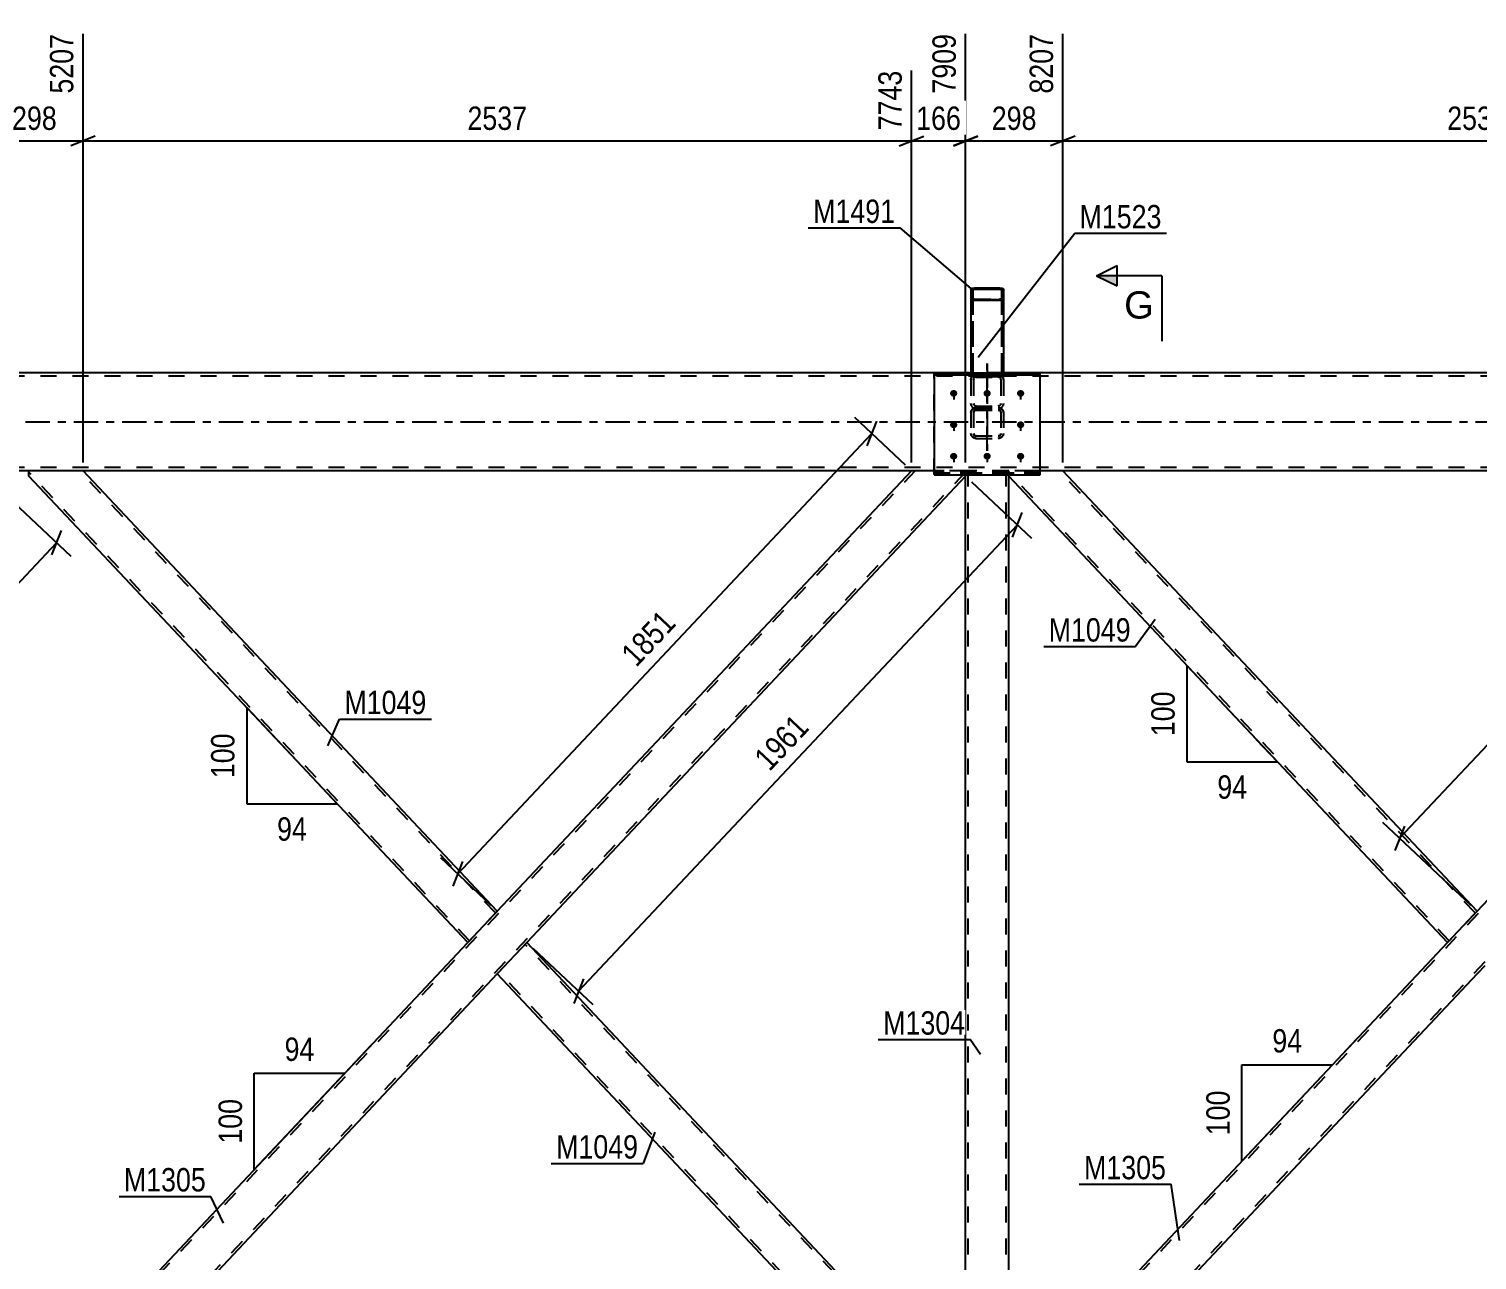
# Model space of a CAD drawing. Header units: millimetres. Extents: x -185 to 1004, y -593 to 248.
# Drawn here: x 183.5 to 360.9, y -102.7 to 48.1 of the extents above; entities that cross this region are included whole.
import ezdxf

# ---------------------------------------------------------------- set-up
doc = ezdxf.new("R2010")
doc.units = ezdxf.units.MM
doc.linetypes.add('DXK_LINE_DOT2', pattern=[3.9198, 1.9599, -1.9599])
doc.linetypes.add('DXK_LINE_DOT3', pattern=[5.9187, 2.979, -0.9799, 0.9799, -0.9799])
doc.styles.add('Arial', font='ARIAL.TTF', dxfattribs={"height": 0.2})
doc.styles.add('Arial Narrow', font='ARIALN.TTF', dxfattribs={"height": 0.2})

# ---------------------------------------------------------------- blocks, each defined once
blk = doc.blocks.new('Part-761544866-1613 - 1400')
at = {"color": 7, "linetype": 'DXK_LINE_DOT3'}
blk.add_line((300.9, -3.58), (300.9, 7.12), dxfattribs=at)
at = {"color": 7, "linetype": 'DXK_LINE_DOT2'}
for p, q in [((298.95, 5.41), (298.9, 5.14)), ((299.54, 5.83), (299.3, 5.77)), ((299.42, 5.46), (299.54, 5.49)), ((299.54, 5.83), (302.26, 5.83)), ((299.54, 5.49), (302.26, 5.49)), ((302.51, 5.77), (302.26, 5.83)), ((302.26, 5.49), (302.38, 5.46)), ((302.9, 5.14), (302.85, 5.41)), ((298.9, 5.14), (298.9, -1.44)), ((299.22, 5.14), (299.25, 5.27)), ((299.22, 5.14), (299.22, -1.44)), ((302.56, 5.27), (302.58, 5.14)), ((302.58, 5.14), (302.58, -1.44)), ((302.9, 5.14), (302.9, -1.44)), ((298.9, 2.25), (298.95, 1.99)), ((299.25, 2.12), (299.22, 2.25)), ((299.54, 1.91), (299.42, 1.94)), ((299.54, 1.91), (302.26, 1.91)), ((302.38, 1.94), (302.26, 1.91)), ((302.58, 2.25), (302.56, 2.12)), ((302.85, 1.99), (302.9, 2.25)), ((298.9, 1.12), (298.95, 1.35)), ((298.95, 1.35), (299.09, 1.55)), ((299.09, 1.55), (299.3, 1.68)), ((299.25, 1.23), (299.22, 1.12)), ((299.31, 1.33), (299.25, 1.23)), ((299.3, 1.68), (299.54, 1.72)), ((299.3, 1.62), (299.54, 1.57)), ((299.42, 1.4), (299.31, 1.33)), ((299.54, 1.42), (299.42, 1.4)), ((299.54, 1.72), (302.26, 1.72)), ((299.54, 1.57), (302.26, 1.57)), ((299.54, 1.42), (302.26, 1.42)), ((302.26, 1.72), (302.51, 1.68)), ((302.26, 1.57), (302.51, 1.62)), ((302.38, 1.4), (302.26, 1.42)), ((302.49, 1.33), (302.38, 1.4)), ((302.56, 1.23), (302.49, 1.33)), ((302.51, 1.68), (302.71, 1.55)), ((302.58, 1.12), (302.56, 1.23)), ((302.71, 1.55), (302.85, 1.35)), ((302.85, 1.35), (302.9, 1.12)), ((298.95, -1.67), (298.9, -1.44)), ((299.09, -1.86), (298.95, -1.67)), ((299.22, -1.44), (299.25, -1.55)), ((299.25, -1.55), (299.31, -1.65)), ((299.31, -1.65), (299.42, -1.71)), ((299.42, -1.71), (299.54, -1.74)), ((299.54, -1.74), (302.26, -1.74)), ((302.26, -1.74), (302.38, -1.71)), ((302.38, -1.71), (302.49, -1.65)), ((302.49, -1.65), (302.56, -1.55)), ((302.56, -1.55), (302.58, -1.44)), ((302.85, -1.67), (302.71, -1.86)), ((302.9, -1.44), (302.85, -1.67)), ((299.3, -1.99), (299.09, -1.86)), ((299.54, -2.04), (299.3, -1.99)), ((299.54, -2.04), (302.26, -2.04)), ((302.51, -1.99), (302.26, -2.04)), ((302.71, -1.86), (302.51, -1.99))]:
    blk.add_line(p, q, dxfattribs=at)
for centre, radius, start, end in [((299.57, 5.17), 0.662, 114.32, 159.2417), ((299.56, 5.16), 0.331, 114.32, 159.2417), ((302.25, 5.16), 0.331, 20.7583, 65.68), ((302.23, 5.17), 0.662, 20.7583, 65.68), ((299.57, 2.22), 0.662, 200.7583, 245.68), ((299.56, 2.24), 0.331, 200.7583, 245.68), ((302.25, 2.24), 0.331, 294.32, 339.2417), ((302.23, 2.22), 0.662, 294.32, 339.2417)]:
    blk.add_arc(centre, radius, start, end, dxfattribs=at)
blk = doc.blocks.new('Part-761544866-1405 - 1400')
at = {"color": 2, "linetype": 'Continuous'}
for p, q in [((298.94, 16.23), (298.9, 16.16)), ((298.9, 16.16), (298.9, 5.95)), ((299.04, 16.28), (298.94, 16.23)), ((299.2, 16.32), (299.04, 16.28)), ((299.14, 16.16), (299.16, 16.19)), ((299.14, 16.16), (299.14, 15.05)), ((299.16, 16.19), (299.21, 16.22)), ((299.38, 16.33), (299.2, 16.32)), ((299.21, 16.22), (299.29, 16.24)), ((299.29, 16.24), (299.38, 16.25)), ((299.38, 16.33), (302.42, 16.33)), ((299.38, 16.25), (302.42, 16.25)), ((302.6, 16.32), (302.42, 16.33)), ((302.42, 16.25), (302.51, 16.24)), ((302.51, 16.24), (302.59, 16.22)), ((302.59, 16.22), (302.64, 16.19)), ((302.76, 16.28), (302.6, 16.32)), ((302.64, 16.19), (302.66, 16.16)), ((302.66, 16.16), (302.66, 15.05)), ((302.86, 16.23), (302.76, 16.28)), ((302.9, 16.16), (302.86, 16.23)), ((302.9, 16.16), (302.9, 5.95)), ((298.9, 15.05), (298.94, 14.99)), ((298.94, 14.99), (299.04, 14.93)), ((299.04, 14.93), (299.2, 14.89)), ((299.16, 15.02), (299.14, 15.05)), ((299.21, 14.99), (299.16, 15.02)), ((299.2, 14.89), (299.38, 14.88)), ((299.29, 14.97), (299.21, 14.99)), ((299.38, 14.97), (299.29, 14.97)), ((299.38, 14.97), (302.42, 14.97)), ((299.38, 14.88), (302.42, 14.88)), ((302.51, 14.97), (302.42, 14.97)), ((302.42, 14.88), (302.6, 14.89)), ((302.59, 14.99), (302.51, 14.97)), ((302.64, 15.02), (302.59, 14.99)), ((302.6, 14.89), (302.76, 14.93)), ((302.66, 15.05), (302.64, 15.02)), ((302.76, 14.93), (302.86, 14.99)), ((302.86, 14.99), (302.9, 15.05))]:
    blk.add_line(p, q, dxfattribs=at)
at = {"color": 7, "linetype": 'DXK_LINE_DOT2'}
for p, q in [((299.14, 15.05), (299.14, 5.69)), ((302.66, 15.05), (302.66, 5.69)), ((302.9, 6), (298.9, 6)), ((298.9, 5.95), (298.9, 5.69)), ((298.9, 5.83), (299.14, 5.83)), ((298.94, 5.62), (298.9, 5.69)), ((299.04, 5.56), (298.94, 5.62)), ((299.2, 5.53), (299.04, 5.56)), ((299.14, 5.69), (299.16, 5.65)), ((299.16, 5.65), (299.21, 5.63)), ((299.38, 5.51), (299.2, 5.53)), ((299.21, 5.63), (299.29, 5.61)), ((299.29, 5.61), (299.38, 5.6)), ((299.38, 5.6), (302.42, 5.6)), ((299.38, 5.51), (302.42, 5.51)), ((302.42, 5.6), (302.51, 5.61)), ((302.6, 5.53), (302.42, 5.51)), ((302.51, 5.61), (302.59, 5.63)), ((302.59, 5.63), (302.64, 5.65)), ((302.76, 5.56), (302.6, 5.53)), ((302.64, 5.65), (302.66, 5.69)), ((302.66, 5.83), (302.9, 5.83)), ((302.86, 5.62), (302.76, 5.56)), ((302.9, 5.69), (302.86, 5.62)), ((302.9, 5.95), (302.9, 5.69))]:
    blk.add_line(p, q, dxfattribs=at)
blk = doc.blocks.new('Part-761544866-1406 - 1400')
at = {"color": 2, "linetype": 'Continuous'}
for p, q in [((298.9, 16.22), (298.94, 16.29)), ((298.9, 16.22), (298.9, 6)), ((298.94, 16.29), (299.04, 16.35)), ((299.04, 16.35), (299.2, 16.38)), ((299.2, 16.38), (299.38, 16.4)), ((299.38, 16.4), (302.42, 16.4)), ((302.42, 16.4), (302.6, 16.38)), ((302.6, 16.38), (302.76, 16.35)), ((302.76, 16.35), (302.86, 16.29)), ((302.86, 16.29), (302.9, 16.22)), ((302.9, 16.22), (302.9, 16.16))]:
    blk.add_line(p, q, dxfattribs=at)
at = {"color": 7, "linetype": 'DXK_LINE_DOT2'}
for p, q in [((299.16, 16.26), (299.14, 16.22)), ((299.14, 16.22), (299.14, 5.68)), ((299.21, 16.28), (299.16, 16.26)), ((299.29, 16.3), (299.21, 16.28)), ((299.38, 16.31), (299.29, 16.3)), ((299.38, 16.31), (302.42, 16.31)), ((302.51, 16.3), (302.42, 16.31)), ((302.59, 16.28), (302.51, 16.3)), ((302.64, 16.26), (302.59, 16.28)), ((302.66, 16.22), (302.64, 16.26)), ((302.66, 16.22), (302.66, 5.68)), ((302.9, 16.16), (302.9, 5.68)), ((298.94, 15.05), (298.9, 15.12)), ((299.04, 14.99), (298.94, 15.05)), ((299.2, 14.95), (299.04, 14.99)), ((299.14, 15.12), (299.16, 15.08)), ((299.16, 15.08), (299.21, 15.05)), ((299.38, 14.94), (299.2, 14.95)), ((299.21, 15.05), (299.29, 15.04)), ((299.29, 15.04), (299.38, 15.03)), ((299.38, 15.03), (302.42, 15.03)), ((299.38, 14.94), (302.42, 14.94)), ((302.42, 15.03), (302.51, 15.04)), ((302.6, 14.95), (302.42, 14.94)), ((302.51, 15.04), (302.59, 15.05)), ((302.59, 15.05), (302.64, 15.08)), ((302.76, 14.99), (302.6, 14.95)), ((302.64, 15.08), (302.66, 15.12)), ((302.86, 15.05), (302.76, 14.99)), ((302.9, 15.12), (302.86, 15.05)), ((302.9, 6), (298.9, 6)), ((298.9, 6), (298.9, 5.68)), ((298.9, 5.83), (299.14, 5.83)), ((298.9, 5.68), (298.94, 5.61)), ((298.94, 5.61), (299.04, 5.56)), ((299.04, 5.56), (299.2, 5.52)), ((299.16, 5.65), (299.14, 5.68)), ((299.21, 5.62), (299.16, 5.65)), ((299.2, 5.52), (299.38, 5.51)), ((299.29, 5.6), (299.21, 5.62)), ((299.38, 5.59), (299.29, 5.6)), ((302.42, 5.59), (299.38, 5.59)), ((302.42, 5.51), (299.38, 5.51)), ((302.51, 5.6), (302.42, 5.59)), ((302.42, 5.51), (302.6, 5.52)), ((302.59, 5.62), (302.51, 5.6)), ((302.64, 5.65), (302.59, 5.62)), ((302.6, 5.52), (302.76, 5.56)), ((302.66, 5.68), (302.64, 5.65)), ((302.66, 5.83), (302.9, 5.83)), ((302.76, 5.56), (302.86, 5.61)), ((302.86, 5.61), (302.9, 5.68))]:
    blk.add_line(p, q, dxfattribs=at)
blk = doc.blocks.new('Part-761544866-1649 - 1400')
at = {"color": 2, "linetype": 'Continuous'}
for p, q in [((183.54, -6.66), (183.54, -6)), ((237.28, -63.8), (183.54, -6.66)), ((240.9, -59.95), (190.17, -6)), ((240.9, -59.95), (240.46, -60.41)), ((240.46, -60.41), (237.28, -63.8))]:
    blk.add_line(p, q, dxfattribs=at)
at = {"color": 7, "linetype": 'DXK_LINE_DOT2'}
for p, q in [((190.17, -6), (183.54, -6)), ((237.5, -63.57), (183.54, -6.19)), ((240.68, -60.18), (189.73, -6)), ((240.87, -59.98), (240.46, -60.41)), ((237.5, -63.57), (237.51, -63.55))]:
    blk.add_line(p, q, dxfattribs=at)
blk = doc.blocks.new('Part-761544866-1521 - 1400')
at = {"color": 7, "linetype": 'DXK_LINE_DOT2'}
for p, q in [((294.4, -6.48), (294.4, 5.95)), ((294.4, 5.95), (307.4, 5.95)), ((294.4, 5.73), (307.4, 5.73)), ((307.4, -6.48), (307.4, 5.95)), ((307.4, -6.27), (294.4, -6.27)), ((307.4, -6.48), (294.4, -6.48))]:
    blk.add_line(p, q, dxfattribs=at)
blk = doc.blocks.new('Part-761544866-1524 - 1400')
at = {"color": 2, "linetype": 'Continuous'}
for p, q in [((307.4, 5.95), (294.4, 5.95)), ((294.4, 5.95), (294.4, -6.49)), ((294.4, 5.73), (307.4, 5.73)), ((307.4, -6.49), (307.4, 5.95)), ((294.4, -6.49), (307.4, -6.49))]:
    blk.add_line(p, q, dxfattribs=at)
at = {"color": 7, "linetype": 'DXK_LINE_DOT2'}
blk.add_line((294.4, -6.27), (307.4, -6.27), dxfattribs=at)
blk = doc.blocks.new('Part-761544866-1664 - 1400')
at = {"color": 7, "linetype": 'DXK_LINE_DOT2'}
for p, q in [((292.07, -6), (183.54, -121.41)), ((298.26, -6.19), (189.73, -121.6)), ((298.26, -6), (291.64, -6)), ((298.26, -6.49), (298.26, -6)), ((240.9, -59.95), (237.28, -63.8)), ((244.53, -63.8), (240.9, -67.65)), ((190.17, -121.6), (183.54, -121.6))]:
    blk.add_line(p, q, dxfattribs=at)
at = {"color": 2, "linetype": 'Continuous'}
for p, q in [((291.64, -6), (240.9, -59.95)), ((298.26, -6.66), (244.53, -63.8)), ((298.26, -6.66), (298.26, -6.49)), ((183.54, -120.94), (237.28, -63.8)), ((240.9, -67.65), (190.17, -121.6)), ((183.54, -121.6), (183.54, -120.94))]:
    blk.add_line(p, q, dxfattribs=at)
blk = doc.blocks.new('Part-761544866-1669 - 1400')
at = {"color": 7, "linetype": 'DXK_LINE_DOT2'}
for p, q in [((412.07, -6), (303.54, -121.41)), ((418.26, -6.19), (309.73, -121.6)), ((418.26, -6), (411.64, -6)), ((360.9, -59.95), (357.28, -63.8)), ((364.53, -63.8), (360.9, -67.65)), ((310.17, -121.6), (303.54, -121.6))]:
    blk.add_line(p, q, dxfattribs=at)
at = {"color": 2, "linetype": 'Continuous'}
for p, q in [((411.64, -6), (360.9, -59.95)), ((418.26, -6.66), (364.53, -63.8)), ((418.26, -6.66), (418.26, -6)), ((357.28, -63.8), (303.54, -120.94)), ((360.9, -67.65), (310.17, -121.6)), ((303.54, -121.6), (303.54, -120.94))]:
    blk.add_line(p, q, dxfattribs=at)
blk = doc.blocks.new('Part-761544866-1684 - 1400')
at = {"color": 7, "linetype": 'DXK_LINE_DOT2'}
for p, q in [((310.17, -6), (303.54, -6)), ((303.54, -6.49), (303.54, -6)), ((357.5, -63.57), (303.54, -6.19)), ((360.68, -60.18), (309.73, -6)), ((360.87, -59.98), (360.46, -60.41)), ((357.5, -63.57), (357.51, -63.55))]:
    blk.add_line(p, q, dxfattribs=at)
at = {"color": 2, "linetype": 'Continuous'}
for p, q in [((303.54, -6.66), (303.54, -6.49)), ((357.28, -63.8), (303.54, -6.66)), ((360.9, -59.95), (310.17, -6)), ((360.9, -59.95), (360.46, -60.41)), ((360.46, -60.41), (357.28, -63.8))]:
    blk.add_line(p, q, dxfattribs=at)
blk = doc.blocks.new('Part-761544866-1754 - 1400')
at = {"color": 7, "linetype": 'DXK_LINE_DOT2'}
for p, q in [((303.54, -6), (298.26, -6)), ((298.26, -6.66), (298.26, -6)), ((298.58, -121.6), (298.58, -6)), ((303.22, -121.6), (303.22, -6)), ((303.54, -6.66), (303.54, -6)), ((298.26, -121.6), (298.26, -120.94)), ((303.54, -121.6), (298.26, -121.6)), ((303.54, -121.6), (303.54, -120.94))]:
    blk.add_line(p, q, dxfattribs=at)
at = {"color": 2, "linetype": 'Continuous'}
for p, q in [((298.26, -120.94), (298.26, -6.66)), ((303.54, -120.94), (303.54, -6.66))]:
    blk.add_line(p, q, dxfattribs=at)
blk = doc.blocks.new('Part-761544866-1780 - 1400')
at = {"color": 7, "linetype": 'DXK_LINE_DOT3'}
blk.add_line((300.9, 7.12), (300.9, -3.58), dxfattribs=at)
at = {"color": 7, "linetype": 'DXK_LINE_DOT2'}
for p, q in [((298.9, 5.14), (298.95, 5.41)), ((299.3, 5.77), (299.54, 5.83)), ((299.54, 5.48), (299.42, 5.46)), ((299.54, 5.83), (302.26, 5.83)), ((299.54, 5.48), (302.26, 5.48)), ((302.26, 5.83), (302.51, 5.77)), ((302.38, 5.46), (302.26, 5.48)), ((302.85, 5.41), (302.9, 5.14)), ((298.9, 5.14), (298.9, -1.44)), ((299.25, 5.27), (299.22, 5.14)), ((299.22, 5.14), (299.22, -1.44)), ((302.58, 5.14), (302.56, 5.27)), ((302.58, 5.14), (302.58, -1.44)), ((302.9, 5.14), (302.9, -1.44)), ((298.95, 1.99), (298.9, 2.25)), ((299.22, 2.25), (299.25, 2.12)), ((299.42, 1.94), (299.54, 1.91)), ((299.54, 1.91), (302.26, 1.91)), ((302.26, 1.91), (302.38, 1.94)), ((302.56, 2.12), (302.58, 2.25)), ((302.9, 2.25), (302.85, 1.99)), ((298.95, 1.35), (298.9, 1.12)), ((299.09, 1.55), (298.95, 1.35)), ((299.3, 1.68), (299.09, 1.55)), ((299.22, 1.12), (299.25, 1.23)), ((299.25, 1.23), (299.31, 1.33)), ((299.54, 1.72), (299.3, 1.68)), ((299.54, 1.57), (299.3, 1.62)), ((299.31, 1.33), (299.42, 1.4)), ((299.42, 1.4), (299.54, 1.42)), ((299.54, 1.72), (302.26, 1.72)), ((299.54, 1.57), (302.26, 1.57)), ((299.54, 1.42), (302.26, 1.42)), ((302.51, 1.68), (302.26, 1.72)), ((302.51, 1.62), (302.26, 1.57)), ((302.26, 1.42), (302.38, 1.4)), ((302.38, 1.4), (302.49, 1.33)), ((302.49, 1.33), (302.56, 1.23)), ((302.71, 1.55), (302.51, 1.68)), ((302.56, 1.23), (302.58, 1.12)), ((302.85, 1.35), (302.71, 1.55)), ((302.9, 1.12), (302.85, 1.35)), ((298.9, -1.44), (298.95, -1.67)), ((298.95, -1.67), (299.09, -1.86)), ((299.25, -1.55), (299.22, -1.44)), ((299.31, -1.65), (299.25, -1.55)), ((299.42, -1.71), (299.31, -1.65)), ((299.54, -1.74), (299.42, -1.71)), ((299.54, -1.74), (302.26, -1.74)), ((302.38, -1.71), (302.26, -1.74)), ((302.49, -1.65), (302.38, -1.71)), ((302.56, -1.55), (302.49, -1.65)), ((302.58, -1.44), (302.56, -1.55)), ((302.71, -1.86), (302.85, -1.67)), ((302.85, -1.67), (302.9, -1.44)), ((299.09, -1.86), (299.3, -1.99)), ((299.3, -1.99), (299.54, -2.04)), ((299.54, -2.04), (302.26, -2.04)), ((302.26, -2.04), (302.51, -1.99)), ((302.51, -1.99), (302.71, -1.86))]:
    blk.add_line(p, q, dxfattribs=at)
for centre, radius, start, end in [((299.57, 5.17), 0.662, 114.32, 159.2417), ((299.56, 5.16), 0.331, 114.32, 159.2417), ((302.25, 5.16), 0.331, 20.7583, 65.68), ((302.23, 5.17), 0.662, 20.7583, 65.68), ((299.57, 2.22), 0.662, 200.7583, 245.68), ((299.56, 2.24), 0.331, 200.7583, 245.68), ((302.25, 2.24), 0.331, 294.32, 339.2417), ((302.23, 2.22), 0.662, 294.32, 339.2417)]:
    blk.add_arc(centre, radius, start, end, dxfattribs=at)
blk = doc.blocks.new('Bolt-761544866-1840 - 1400')
at = {"linetype": 'Continuous'}
for points in [[(296.8, 3.89), (296.89, 3.88), (296.98, 3.85), (297.06, 3.81), (297.13, 3.75), (297.18, 3.68), (297.22, 3.6), (297.24, 3.52), (297.24, 3.43), (297.22, 3.35), (297.18, 3.27), (297.13, 3.2), (297.06, 3.14), (296.98, 3.1), (296.89, 3.07), (296.8, 3.06), (296.71, 3.07), (296.62, 3.1), (296.54, 3.14), (296.47, 3.2), (296.42, 3.27), (296.38, 3.35), (296.36, 3.43), (296.36, 3.52), (296.38, 3.6), (296.42, 3.68), (296.47, 3.75), (296.54, 3.81), (296.62, 3.85), (296.71, 3.88)], [(300.9, 3.89), (300.99, 3.88), (301.08, 3.85), (301.16, 3.81), (301.23, 3.75), (301.28, 3.68), (301.32, 3.6), (301.34, 3.52), (301.34, 3.43), (301.32, 3.35), (301.28, 3.27), (301.23, 3.2), (301.16, 3.14), (301.08, 3.1), (300.99, 3.07), (300.9, 3.06), (300.81, 3.07), (300.72, 3.1), (300.64, 3.14), (300.57, 3.2), (300.52, 3.27), (300.48, 3.35), (300.46, 3.43), (300.46, 3.52), (300.48, 3.6), (300.52, 3.68), (300.57, 3.75), (300.64, 3.81), (300.72, 3.85), (300.81, 3.88)], [(305, 3.89), (305.09, 3.88), (305.18, 3.85), (305.26, 3.81), (305.33, 3.75), (305.38, 3.68), (305.42, 3.6), (305.44, 3.52), (305.44, 3.43), (305.42, 3.35), (305.38, 3.27), (305.33, 3.2), (305.26, 3.14), (305.18, 3.1), (305.09, 3.07), (305, 3.06), (304.91, 3.07), (304.82, 3.1), (304.74, 3.14), (304.67, 3.2), (304.62, 3.27), (304.58, 3.35), (304.56, 3.43), (304.56, 3.52), (304.58, 3.6), (304.62, 3.68), (304.67, 3.75), (304.74, 3.81), (304.82, 3.85), (304.91, 3.88)], [(296.8, 0.04), (296.89, 0.03), (296.98, 0), (297.06, -0.04), (297.13, -0.1), (297.18, -0.17), (297.22, -0.25), (297.24, -0.33), (297.24, -0.42), (297.22, -0.5), (297.18, -0.58), (297.13, -0.65), (297.06, -0.71), (296.98, -0.75), (296.89, -0.78), (296.8, -0.79), (296.71, -0.78), (296.62, -0.75), (296.54, -0.71), (296.47, -0.65), (296.42, -0.58), (296.38, -0.5), (296.36, -0.42), (296.36, -0.33), (296.38, -0.25), (296.42, -0.17), (296.47, -0.1), (296.54, -0.04), (296.62, 0), (296.71, 0.03)], [(305, 0.04), (305.09, 0.03), (305.18, 0), (305.26, -0.04), (305.33, -0.1), (305.38, -0.17), (305.42, -0.25), (305.44, -0.33), (305.44, -0.42), (305.42, -0.5), (305.38, -0.58), (305.33, -0.65), (305.26, -0.71), (305.18, -0.75), (305.09, -0.78), (305, -0.79), (304.91, -0.78), (304.82, -0.75), (304.74, -0.71), (304.67, -0.65), (304.62, -0.58), (304.58, -0.5), (304.56, -0.42), (304.56, -0.33), (304.58, -0.25), (304.62, -0.17), (304.67, -0.1), (304.74, -0.04), (304.82, 0), (304.91, 0.03)], [(296.8, -3.82), (296.89, -3.83), (296.98, -3.85), (297.06, -3.9), (297.13, -3.95), (297.18, -4.02), (297.22, -4.1), (297.24, -4.19), (297.24, -4.27), (297.22, -4.36), (297.18, -4.44), (297.13, -4.51), (297.06, -4.56), (296.98, -4.61), (296.89, -4.63), (296.8, -4.64), (296.71, -4.63), (296.62, -4.61), (296.54, -4.56), (296.47, -4.51), (296.42, -4.44), (296.38, -4.36), (296.36, -4.27), (296.36, -4.19), (296.38, -4.1), (296.42, -4.02), (296.47, -3.95), (296.54, -3.9), (296.62, -3.85), (296.71, -3.83)], [(300.9, -3.82), (300.99, -3.83), (301.08, -3.85), (301.16, -3.9), (301.23, -3.95), (301.28, -4.02), (301.32, -4.1), (301.34, -4.19), (301.34, -4.27), (301.32, -4.36), (301.28, -4.44), (301.23, -4.51), (301.16, -4.56), (301.08, -4.61), (300.99, -4.63), (300.9, -4.64), (300.81, -4.63), (300.72, -4.61), (300.64, -4.56), (300.57, -4.51), (300.52, -4.44), (300.48, -4.36), (300.46, -4.27), (300.46, -4.19), (300.48, -4.1), (300.52, -4.02), (300.57, -3.95), (300.64, -3.9), (300.72, -3.85), (300.81, -3.83)], [(305, -3.82), (305.09, -3.83), (305.18, -3.85), (305.26, -3.9), (305.33, -3.95), (305.38, -4.02), (305.42, -4.1), (305.44, -4.19), (305.44, -4.27), (305.42, -4.36), (305.38, -4.44), (305.33, -4.51), (305.26, -4.56), (305.18, -4.61), (305.09, -4.63), (305, -4.64), (304.91, -4.63), (304.82, -4.61), (304.74, -4.56), (304.67, -4.51), (304.62, -4.44), (304.58, -4.36), (304.56, -4.27), (304.56, -4.19), (304.58, -4.1), (304.62, -4.02), (304.67, -3.95), (304.74, -3.9), (304.82, -3.85), (304.91, -3.83)]]:
    blk.add_hatch(color=1, dxfattribs=at).paths.add_polyline_path(points)
at = {"color": 1, "linetype": 'Continuous'}
for p, q in [((296.8, 3.87), (296.8, 2.74)), ((300.9, 3.87), (300.9, 2.74)), ((305, 3.87), (305, 2.74)), ((296.8, 0.02), (296.8, -1.12)), ((305, 0.02), (305, -1.12)), ((296.8, -3.83), (296.8, -4.97)), ((300.9, -3.83), (300.9, -4.97)), ((305, -3.83), (305, -4.97))]:
    blk.add_line(p, q, dxfattribs=at)
blk = doc.blocks.new('Bolt-761544866-1841 - 1400')
at = {"color": 1, "linetype": 'DXK_LINE_DOT2'}
for p, q in [((296.8, 3.87), (296.8, 2.74)), ((300.9, 3.87), (300.9, 2.74)), ((305, 3.87), (305, 2.74)), ((296.8, 0.02), (296.8, -1.12)), ((305, 0.02), (305, -1.12)), ((296.8, -3.83), (296.8, -4.97)), ((300.9, -3.83), (300.9, -4.97)), ((305, -3.83), (305, -4.97))]:
    blk.add_line(p, q, dxfattribs=at)
blk = doc.blocks.new('Part-761544866-1874 - 1400')
at = {"color": 7, "linetype": 'DXK_LINE_DOT2'}
for p, q in [((919.9, 5.6), (-18.1, 5.6)), ((902.9, 6), (298.9, 6)), ((302.9, 6), (298.9, 6)), ((919.9, -5.6), (-18.1, -5.6)), ((307.4, -6), (294.4, -6))]:
    blk.add_line(p, q, dxfattribs=at)
at = {"color": 2, "linetype": 'Continuous'}
for p, q in [((298.9, 6), (62.91, 6)), ((478.9, 6), (302.9, 6)), ((294.4, -6), (67.41, -6)), ((474.41, -6), (307.4, -6))]:
    blk.add_line(p, q, dxfattribs=at)
at = {"color": 7, "linetype": 'DXK_LINE_DOT3'}
blk.add_line((-18.1, 0), (919.9, 0), dxfattribs=at)
blk = doc.blocks.new('Part-761544866-1922 - 1400')
at = {"color": 2, "linetype": 'Continuous'}
for p, q in [((244.53, -63.8), (240.9, -67.65)), ((298.26, -120.94), (244.53, -63.8)), ((291.64, -121.6), (240.9, -67.65)), ((298.26, -121.6), (298.26, -120.94))]:
    blk.add_line(p, q, dxfattribs=at)
at = {"color": 7, "linetype": 'DXK_LINE_DOT2'}
for p, q in [((298.26, -121.41), (244.31, -64.03)), ((241.12, -67.42), (241.14, -67.4)), ((292.07, -121.6), (241.12, -67.42)), ((298.26, -121.6), (291.64, -121.6))]:
    blk.add_line(p, q, dxfattribs=at)
blk = doc.blocks.new('StraightDimension-761544866-3381 - 1400')
at = {"color": 7, "linetype": 'Continuous'}
for p, q in [((178.99, -7.35), (188.68, -16.46)), ((186.34, -16.32), (187.52, -13.31)), ((133.2, -71.95), (186.93, -14.82)), ((125.25, -64.49), (134.95, -73.6)), ((133.79, -70.45), (132.61, -73.46))]:
    blk.add_line(p, q, dxfattribs=at)
at = {"color": 0}
blk.add_wipeout([(162.43, -39.77), (159.37, -36.89), (153.54, -43.09), (156.6, -45.97)], dxfattribs=at)
at = {"color": 3, "style": 'Arial Narrow'}
blk.add_text('1961', height=2.863, rotation=46.7591, dxfattribs=at).set_placement((156.58, -45.12))
blk = doc.blocks.new('StraightDimension-761544866-7209 - 1400')
at = {"color": 7, "linetype": 'Continuous'}
for p, q in [((310.17, -5), (310.17, 47.52)), ((411.64, -5), (411.64, 44.85)), ((311.67, 35), (308.67, 33.8)), ((310.17, 34.4), (411.64, 34.4)), ((410.14, 33.8), (413.14, 35))]:
    blk.add_line(p, q, dxfattribs=at)
at = {"color": 0, "linetype": 'Continuous'}
blk.add_wipeout([(411.04, 45.45), (406.84, 45.45), (406.84, 35.1), (411.04, 35.1)], dxfattribs=at)
at = {"color": 0}
blk.add_wipeout([(365.16, 35.15), (365.16, 39.35), (356.65, 39.35), (356.65, 35.15)], dxfattribs=at)
at = {"color": 3, "linetype": 'Continuous', "style": 'Arial Narrow'}
blk.add_text('10743', height=2.863, rotation=90.0002, dxfattribs=at).set_placement((410.44, 35.7))
at = {"color": 3, "style": 'Arial Narrow'}
blk.add_text('2537', height=2.863, dxfattribs=at).set_placement((357.25, 35.75))
blk = doc.blocks.new('StraightDimension-761544866-7210 - 1400')
at = {"color": 7, "linetype": 'Continuous'}
for p, q in [((298.26, -5), (298.26, 47.52)), ((310.17, -5), (310.17, 47.52)), ((296.76, 33.8), (299.76, 35)), ((298.26, 34.4), (310.17, 34.4)), ((311.67, 35), (308.67, 33.8))]:
    blk.add_line(p, q, dxfattribs=at)
at = {"color": 0}
blk.add_wipeout([(307.56, 35.15), (307.56, 39.35), (300.87, 39.35), (300.87, 35.15)], dxfattribs=at)
at = {"color": 3, "style": 'Arial Narrow'}
blk.add_text('298', height=2.863, dxfattribs=at).set_placement((301.47, 35.75))
at = {"color": 0, "linetype": 'Continuous'}
blk.add_wipeout([(309.57, 48.12), (305.37, 48.12), (305.37, 39.6), (309.57, 39.6)], dxfattribs=at)
at = {"color": 3, "linetype": 'Continuous', "style": 'Arial Narrow'}
blk.add_text('8207', height=2.863, rotation=90.0002, dxfattribs=at).set_placement((308.97, 40.2))
blk = doc.blocks.new('StraightDimension-761544866-7211 - 1400')
at = {"color": 7, "linetype": 'Continuous'}
for p, q in [((298.26, -5), (298.26, 47.52)), ((291.64, -5), (291.64, 43.02)), ((290.14, 33.8), (293.14, 35)), ((291.64, 34.4), (298.26, 34.4)), ((299.76, 35), (296.76, 33.8))]:
    blk.add_line(p, q, dxfattribs=at)
at = {"color": 0}
blk.add_wipeout([(298.29, 35.15), (298.29, 39.35), (291.61, 39.35), (291.61, 35.15)], dxfattribs=at)
at = {"color": 3, "style": 'Arial Narrow'}
blk.add_text('166', height=2.863, dxfattribs=at).set_placement((292.21, 35.75))
at = {"color": 0, "linetype": 'Continuous'}
blk.add_wipeout([(297.66, 48.12), (293.46, 48.12), (293.46, 39.6), (297.66, 39.6)], dxfattribs=at)
at = {"color": 3, "linetype": 'Continuous', "style": 'Arial Narrow'}
blk.add_text('7909', height=2.863, rotation=90.0002, dxfattribs=at).set_placement((297.06, 40.2))
blk = doc.blocks.new('AngleDimension-761544866-2205 - 1400')
at = {"color": 7, "linetype": 'Continuous'}
for p, q in [((210.21, -35.02), (221.31, -46.82)), ((210.21, -35.02), (210.21, -46.82)), ((213.17, -38.16), (221.31, -46.82)), ((210.21, -46.82), (221.31, -46.82))]:
    blk.add_line(p, q, dxfattribs=at)
at = {"color": 0}
for points in [[(209.31, -37.58), (205.11, -37.58), (205.11, -44.26), (209.31, -44.26)], [(218.19, -51.92), (218.19, -47.72), (213.33, -47.72), (213.33, -51.92)]]:
    blk.add_wipeout(points, dxfattribs=at)
at = {"color": 3, "style": 'Arial Narrow'}
blk.add_text('100', height=2.863, rotation=90.0002, dxfattribs=at).set_placement((208.71, -43.66))
blk.add_text('94', height=2.863, dxfattribs=at).set_placement((213.93, -51.32))
blk = doc.blocks.new('AngleDimension-761544866-2860 - 1400')
at = {"color": 7, "linetype": 'Continuous'}
for p, q in [((225.43, -76.4), (222.23, -79.8)), ((211.13, -79.8), (222.23, -79.8)), ((211.13, -91.6), (222.23, -79.8)), ((211.13, -91.6), (211.13, -79.8))]:
    blk.add_line(p, q, dxfattribs=at)
at = {"color": 0}
for points in [[(219.11, -78.9), (219.11, -74.7), (214.25, -74.7), (214.25, -78.9)], [(210.23, -82.36), (206.03, -82.36), (206.03, -89.04), (210.23, -89.04)]]:
    blk.add_wipeout(points, dxfattribs=at)
at = {"color": 3, "style": 'Arial Narrow'}
blk.add_text('94', height=2.863, dxfattribs=at).set_placement((214.85, -78.3))
blk.add_text('100', height=2.863, rotation=90.0002, dxfattribs=at).set_placement((209.63, -88.44))
blk = doc.blocks.new('AngleDimension-761544866-2928 - 1400')
at = {"color": 7, "linetype": 'Continuous'}
for p, q in [((346.14, -75.64), (343.2, -78.77)), ((332.11, -78.77), (343.2, -78.77)), ((332.11, -90.57), (343.2, -78.77)), ((332.11, -90.57), (332.11, -78.77))]:
    blk.add_line(p, q, dxfattribs=at)
at = {"color": 0}
for points in [[(340.08, -77.87), (340.08, -73.67), (335.23, -73.67), (335.23, -77.87)], [(331.21, -81.32), (327.01, -81.32), (327.01, -88.01), (331.21, -88.01)]]:
    blk.add_wipeout(points, dxfattribs=at)
at = {"color": 3, "style": 'Arial Narrow'}
blk.add_text('94', height=2.863, dxfattribs=at).set_placement((335.83, -77.27))
blk.add_text('100', height=2.863, rotation=90.0002, dxfattribs=at).set_placement((330.61, -87.41))
blk = doc.blocks.new('StraightDimension-761544866-3331 - 1400')
at = {"color": 7, "linetype": 'Continuous'}
for p, q in [((410.91, -5.31), (400.08, 4.87)), ((401.57, 1.41), (402.75, 4.42)), ((351.42, -51.03), (402.16, 2.92)), ((360.17, -59.26), (349.35, -49.08)), ((352.01, -49.53), (350.83, -52.54))]:
    blk.add_line(p, q, dxfattribs=at)
at = {"color": 0}
blk.add_wipeout([(379.16, -20.44), (376.1, -17.57), (370.27, -23.77), (373.33, -26.64)], dxfattribs=at)
at = {"color": 3, "style": 'Arial Narrow'}
blk.add_text('1851', height=2.863, rotation=46.7591, dxfattribs=at).set_placement((373.3, -25.8))
blk = doc.blocks.new('StraightDimension-761544866-3484 - 1400')
at = {"color": 7, "linetype": 'Continuous'}
for p, q in [((298.99, -7.35), (306.35, -14.26)), ((304.01, -14.12), (305.19, -11.12)), ((250.86, -69.76), (304.6, -12.62)), ((245.25, -64.49), (252.61, -71.4)), ((251.45, -68.26), (250.27, -71.26))]:
    blk.add_line(p, q, dxfattribs=at)
at = {"color": 0}
blk.add_wipeout([(280.1, -37.57), (277.04, -34.7), (271.21, -40.9), (274.27, -43.78)], dxfattribs=at)
at = {"color": 3, "style": 'Arial Narrow'}
blk.add_text('1961', height=2.863, rotation=46.7591, dxfattribs=at).set_placement((274.24, -42.93))
blk = doc.blocks.new('StraightDimension-761544866-3499 - 1400')
at = {"color": 7, "linetype": 'Continuous'}
for p, q in [((290.91, -5.31), (284.71, 0.51)), ((286.2, -2.95), (287.38, 0.06)), ((236.06, -55.39), (286.79, -1.44)), ((240.17, -59.26), (233.98, -53.44)), ((236.65, -53.88), (235.46, -56.89))]:
    blk.add_line(p, q, dxfattribs=at)
at = {"color": 0}
blk.add_wipeout([(263.79, -24.8), (260.73, -21.92), (254.9, -28.12), (257.96, -31)], dxfattribs=at)
at = {"color": 3, "style": 'Arial Narrow'}
blk.add_text('1851', height=2.863, rotation=46.7591, dxfattribs=at).set_placement((257.93, -30.15))
blk = doc.blocks.new('StraightDimension-761544866-7212 - 1400')
at = {"color": 7, "linetype": 'Continuous'}
for p, q in [((190.17, -5), (190.17, 47.52)), ((291.64, -5), (291.64, 43.02)), ((191.67, 35), (188.67, 33.8)), ((190.17, 34.4), (291.64, 34.4)), ((290.14, 33.8), (293.14, 35))]:
    blk.add_line(p, q, dxfattribs=at)
at = {"color": 0, "linetype": 'Continuous'}
blk.add_wipeout([(291.04, 43.62), (286.84, 43.62), (286.84, 35.1), (291.04, 35.1)], dxfattribs=at)
at = {"color": 0}
blk.add_wipeout([(245.16, 35.15), (245.16, 39.35), (236.65, 39.35), (236.65, 35.15)], dxfattribs=at)
at = {"color": 3, "linetype": 'Continuous', "style": 'Arial Narrow'}
blk.add_text('7743', height=2.863, rotation=90.0002, dxfattribs=at).set_placement((290.44, 35.7))
at = {"color": 3, "style": 'Arial Narrow'}
blk.add_text('2537', height=2.863, dxfattribs=at).set_placement((237.25, 35.75))
blk = doc.blocks.new('StraightDimension-761544866-7213 - 1400')
at = {"color": 7, "linetype": 'Continuous'}
for p, q in [((178.26, -5), (178.26, 47.52)), ((190.17, -5), (190.17, 47.52)), ((176.76, 33.8), (179.76, 35)), ((178.26, 34.4), (190.17, 34.4)), ((191.67, 35), (188.67, 33.8))]:
    blk.add_line(p, q, dxfattribs=at)
at = {"color": 0}
blk.add_wipeout([(187.56, 35.15), (187.56, 39.35), (180.87, 39.35), (180.87, 35.15)], dxfattribs=at)
at = {"color": 3, "style": 'Arial Narrow'}
blk.add_text('298', height=2.863, dxfattribs=at).set_placement((181.47, 35.75))
at = {"color": 0, "linetype": 'Continuous'}
blk.add_wipeout([(189.57, 48.12), (185.37, 48.12), (185.37, 39.6), (189.57, 39.6)], dxfattribs=at)
at = {"color": 3, "linetype": 'Continuous', "style": 'Arial Narrow'}
blk.add_text('5207', height=2.863, rotation=90.0002, dxfattribs=at).set_placement((188.97, 40.2))
blk = doc.blocks.new('AngleDimension-761544866-22514 - 1400')
at = {"color": 7, "linetype": 'Continuous'}
for p, q in [((325.37, -29.87), (336.47, -41.68)), ((325.37, -29.87), (325.37, -41.68)), ((333.87, -38.91), (336.47, -41.68)), ((325.37, -41.68), (336.47, -41.68))]:
    blk.add_line(p, q, dxfattribs=at)
at = {"color": 0}
for points in [[(324.47, -32.43), (320.27, -32.43), (320.27, -39.12), (324.47, -39.12)], [(333.35, -46.78), (333.35, -42.58), (328.49, -42.58), (328.49, -46.78)]]:
    blk.add_wipeout(points, dxfattribs=at)
at = {"color": 3, "style": 'Arial Narrow'}
blk.add_text('100', height=2.863, rotation=90.0002, dxfattribs=at).set_placement((323.87, -38.52))
blk.add_text('94', height=2.863, dxfattribs=at).set_placement((329.09, -46.18))
blk = doc.blocks.new('Mark-761544866-1645 - 1400')
at = {"color": 0}
blk.add_wipeout([(232.23, -35.82), (232.23, -32.82), (222.18, -32.82), (222.18, -35.82)], dxfattribs=at)
blk.add_wipeout([(232.23, -35.82), (232.23, -32.82), (222.18, -32.82), (222.18, -35.82)], dxfattribs=at)
at = {"color": 30, "linetype": 'Continuous'}
for p, q in [((220.13, -39.72), (221.58, -36.42)), ((221.58, -36.42), (232.83, -36.42))]:
    blk.add_line(p, q, dxfattribs=at)
at = {"color": 3, "style": 'Arial Narrow'}
blk.add_text('M1049', height=2.863, dxfattribs=at).set_placement((222.18, -35.82))
blk = doc.blocks.new('Mark-761544866-1660 - 1400')
at = {"color": 0}
blk.add_wipeout([(205.22, -94.29), (205.22, -91.29), (195.17, -91.29), (195.17, -94.29)], dxfattribs=at)
blk.add_wipeout([(205.22, -94.29), (205.22, -91.29), (195.17, -91.29), (195.17, -94.29)], dxfattribs=at)
at = {"color": 30, "linetype": 'Continuous'}
for p in [(194.57, -94.89), (207.35, -98.17)]:
    blk.add_line(p, (205.82, -94.89), dxfattribs=at)
at = {"color": 3, "style": 'Arial Narrow'}
blk.add_text('M1305', height=2.863, dxfattribs=at).set_placement((195.17, -94.29))
blk = doc.blocks.new('Mark-761544866-1665 - 1400')
at = {"color": 0}
blk.add_wipeout([(322.82, -92.8), (322.82, -89.8), (312.77, -89.8), (312.77, -92.8)], dxfattribs=at)
blk.add_wipeout([(322.82, -92.8), (322.82, -89.8), (312.77, -89.8), (312.77, -92.8)], dxfattribs=at)
at = {"color": 30, "linetype": 'Continuous'}
for p in [(312.17, -93.4), (324.46, -100.3)]:
    blk.add_line(p, (323.42, -93.4), dxfattribs=at)
at = {"color": 3, "style": 'Arial Narrow'}
blk.add_text('M1305', height=2.863, dxfattribs=at).set_placement((312.77, -92.8))
blk = doc.blocks.new('Mark-761544866-1680 - 1400')
at = {"color": 0}
blk.add_wipeout([(318.49, -26.93), (318.49, -23.93), (308.44, -23.93), (308.44, -26.93)], dxfattribs=at)
blk.add_wipeout([(318.49, -26.93), (318.49, -23.93), (308.44, -23.93), (308.44, -26.93)], dxfattribs=at)
at = {"color": 30, "linetype": 'Continuous'}
for p in [(321.47, -24.21), (307.84, -27.53)]:
    blk.add_line(p, (319.09, -27.53), dxfattribs=at)
at = {"color": 3, "style": 'Arial Narrow'}
blk.add_text('M1049', height=2.863, dxfattribs=at).set_placement((308.44, -26.93))
blk = doc.blocks.new('Mark-761544866-1750 - 1400')
at = {"color": 0}
blk.add_wipeout([(298.22, -75.08), (298.22, -72.08), (288.17, -72.08), (288.17, -75.08)], dxfattribs=at)
blk.add_wipeout([(298.22, -75.08), (298.22, -72.08), (288.17, -72.08), (288.17, -75.08)], dxfattribs=at)
at = {"color": 30, "linetype": 'Continuous'}
for p in [(287.57, -75.68), (300.07, -77.52)]:
    blk.add_line(p, (298.82, -75.68), dxfattribs=at)
at = {"color": 3, "style": 'Arial Narrow'}
blk.add_text('M1304', height=2.863, dxfattribs=at).set_placement((288.17, -75.08))
blk = doc.blocks.new('Mark-761544866-1918 - 1400')
at = {"color": 0}
blk.add_wipeout([(258.16, -90.26), (258.16, -87.26), (248.11, -87.26), (248.11, -90.26)], dxfattribs=at)
blk.add_wipeout([(258.16, -90.26), (258.16, -87.26), (248.11, -87.26), (248.11, -90.26)], dxfattribs=at)
at = {"color": 30, "linetype": 'Continuous'}
for p in [(260.19, -87.04), (247.51, -90.86)]:
    blk.add_line(p, (258.76, -90.86), dxfattribs=at)
at = {"color": 3, "style": 'Arial Narrow'}
blk.add_text('M1049', height=2.863, dxfattribs=at).set_placement((248.11, -90.26))
blk = doc.blocks.new('Mark-761544866-28855 - 1400')
at = {"color": 0}
blk.add_wipeout([(322.27, 23.69), (322.27, 26.69), (312.22, 26.69), (312.22, 23.69)], dxfattribs=at)
blk.add_wipeout([(322.27, 23.69), (322.27, 26.69), (312.22, 26.69), (312.22, 23.69)], dxfattribs=at)
at = {"color": 30, "linetype": 'Continuous'}
for p, q in [((299.8, 7.92), (311.62, 23.09)), ((311.62, 23.09), (322.87, 23.09))]:
    blk.add_line(p, q, dxfattribs=at)
at = {"color": 3, "style": 'Arial Narrow'}
blk.add_text('M1523', height=2.863, dxfattribs=at).set_placement((312.22, 23.69))
blk = doc.blocks.new('Mark-761544866-28858 - 1400')
at = {"color": 0}
blk.add_wipeout([(289.65, 24.35), (289.65, 27.35), (279.59, 27.35), (279.59, 24.35)], dxfattribs=at)
blk.add_wipeout([(289.65, 24.35), (289.65, 27.35), (279.59, 27.35), (279.59, 24.35)], dxfattribs=at)
at = {"color": 30, "linetype": 'Continuous'}
for p in [(278.99, 23.75), (298.94, 16.31)]:
    blk.add_line(p, (290.25, 23.75), dxfattribs=at)
at = {"color": 3, "style": 'Arial Narrow'}
blk.add_text('M1491', height=2.863, dxfattribs=at).set_placement((279.59, 24.35))
blk = doc.blocks.new('SectionMark-761544866-29953 - 1400')
at = {"color": 6, "linetype": 'Continuous'}
for p, q in [((314.31, 17.89), (316.81, 19.14)), ((322.31, 17.89), (314.31, 17.89)), ((322.31, 17.89), (322.31, 9.89)), ((322.31, -143.95), (322.31, -135.95)), ((322.31, -143.95), (314.31, -143.95)), ((316.81, -145.2), (314.31, -143.95))]:
    blk.add_line(p, q, dxfattribs=at)
at = {"color": 0, "linetype": 'Continuous'}
for points in [[(321.31, 12.64), (321.31, 16.14), (317.68, 16.14), (317.68, 12.64)], [(321.31, -142.2), (321.31, -138.7), (317.68, -138.7), (317.68, -142.2)]]:
    blk.add_wipeout(points, dxfattribs=at)
at = {"linetype": 'Continuous'}
for points in [[(316.81, 17.89), (316.81, 16.64), (314.31, 17.89)], [(316.81, -142.7), (316.81, -143.95), (314.31, -143.95)]]:
    blk.add_hatch(color=6, dxfattribs=at).paths.add_polyline_path(points)
at = {"color": 6, "linetype": 'Continuous'}
for p, q in [((314.31, 17.89), (316.81, 16.64)), ((316.81, 16.64), (316.81, 19.14)), ((314.31, -143.95), (316.81, -142.7)), ((316.81, -142.7), (316.81, -145.2))]:
    blk.add_line(p, q, dxfattribs=at)
at = {"color": 3, "linetype": 'Continuous', "style": 'Arial'}
for p in [(317.68, 12.64), (317.68, -142.2)]:
    blk.add_text('G', height=3.34, dxfattribs=at).set_placement(p)

msp = doc.modelspace()

# ---------------------------------------------------------------- block references
for name in ['Part-761544866-1406 - 1400', 'Part-761544866-1405 - 1400', 'Part-761544866-1874 - 1400', 'Part-761544866-1613 - 1400', 'Part-761544866-1780 - 1400', 'Part-761544866-1521 - 1400', 'Part-761544866-1524 - 1400', 'Bolt-761544866-1840 - 1400', 'Bolt-761544866-1841 - 1400', 'Part-761544866-1649 - 1400', 'Part-761544866-1664 - 1400', 'Part-761544866-1754 - 1400', 'Part-761544866-1669 - 1400', 'Part-761544866-1684 - 1400', 'Part-761544866-1922 - 1400']:
    msp.add_blockref(name, (0, 0))

# ---------------------------------------------------------------- next in the draw order: block references
for name in ['StraightDimension-761544866-7209 - 1400', 'StraightDimension-761544866-3381 - 1400', 'StraightDimension-761544866-3484 - 1400', 'Mark-761544866-1680 - 1400', 'AngleDimension-761544866-22514 - 1400', 'AngleDimension-761544866-2205 - 1400', 'AngleDimension-761544866-2928 - 1400', 'AngleDimension-761544866-2860 - 1400', 'Mark-761544866-1918 - 1400', 'Mark-761544866-1665 - 1400']:
    msp.add_blockref(name, (0, 0))

# ---------------------------------------------------------------- next in the draw order: block references
for name in ['StraightDimension-761544866-7210 - 1400', 'StraightDimension-761544866-3331 - 1400', 'Mark-761544866-1645 - 1400', 'Mark-761544866-1750 - 1400', 'Mark-761544866-1660 - 1400']:
    msp.add_blockref(name, (0, 0))

# ---------------------------------------------------------------- next in the draw order: block references
msp.add_blockref('StraightDimension-761544866-7211 - 1400', (0, 0))

# ---------------------------------------------------------------- next in the draw order: block references
for name in ['Mark-761544866-28855 - 1400', 'StraightDimension-761544866-3499 - 1400']:
    msp.add_blockref(name, (0, 0))

# ---------------------------------------------------------------- next in the draw order: block references
for name in ['StraightDimension-761544866-7212 - 1400', 'SectionMark-761544866-29953 - 1400']:
    msp.add_blockref(name, (0, 0))

# ---------------------------------------------------------------- next in the draw order: block references
for name in ['StraightDimension-761544866-7213 - 1400', 'Mark-761544866-28858 - 1400']:
    msp.add_blockref(name, (0, 0))

doc.saveas('drawing.dxf')
